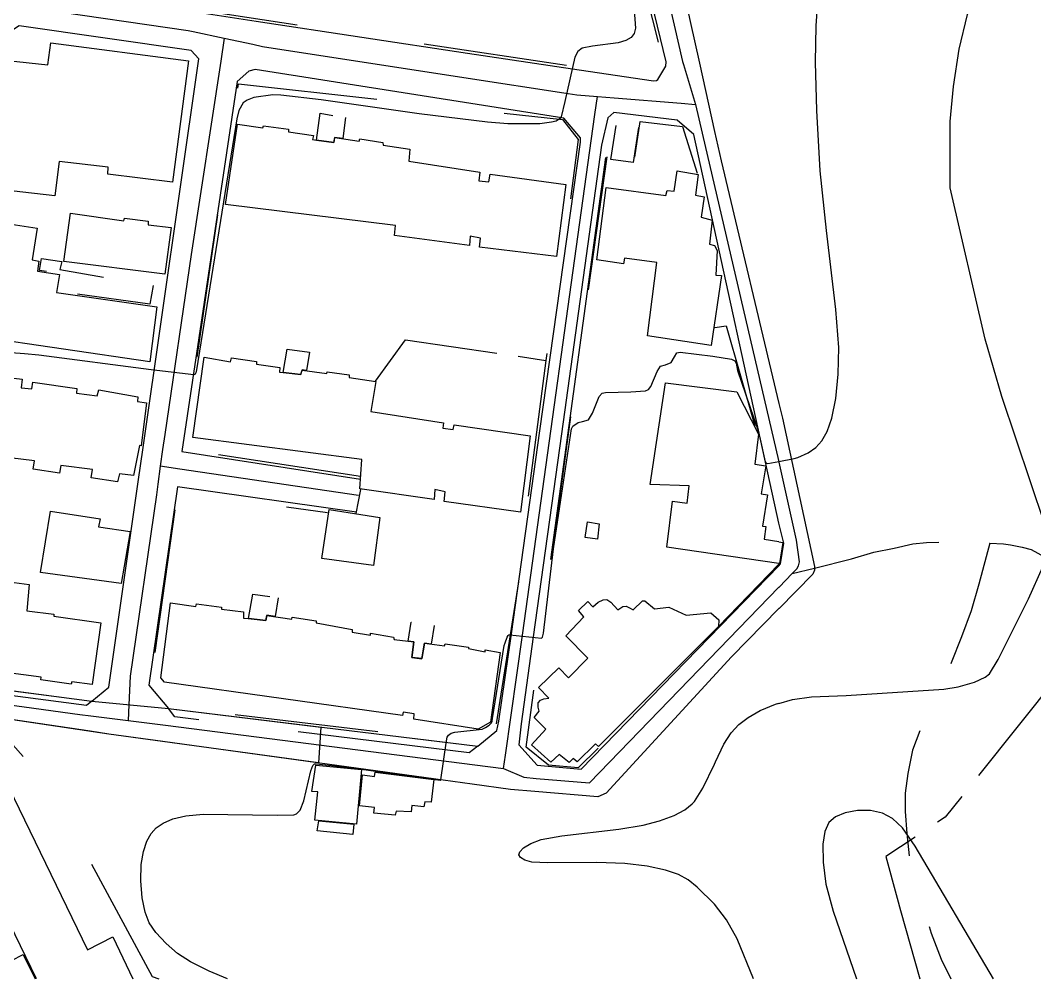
# Model space of a CAD drawing. Header units: millimetres. Extents: x 198785 to 203305, y 542885 to 545889.
# Drawn here: x 199848.6 to 200051, y 542885.3 to 543076.6 of the extents above; entities that cross this region are included whole.
import ezdxf

# ---------------------------------------------------------------- set-up
doc = ezdxf.new("R2010")
doc.units = ezdxf.units.MM
for name, pattern in [('FENCE_25K', [54.3, 28.7, -9.2, -16.4]), ('HIDDEN_BULD_25K', [28.8, 18.4, -10.4]), ('HIDDEN_EMD_25K', [50.97, 33.12, -5.36, 7.13, -5.36]), ('HIDDEN_IN_25K', [56.5, 36.5, -20]), ('HIDDEN_SORO_25K', [40.1, 25.4, -14.7])]:
    doc.linetypes.add(name, pattern=pattern)
for name, color, linetype in [('A0013117', 253, 'Continuous'), ('A0023119', 253, 'Continuous'), ('A0023217', 253, 'Continuous'), ('A0033324', 253, 'Continuous'), ('A0053326', 253, 'Continuous'), ('B0014111', 253, 'Continuous'), ('B0014112', 253, 'Continuous'), ('B0014113', 253, 'Continuous'), ('B0014115', 253, 'Continuous'), ('B0014116', 253, 'Continuous'), ('B0024120', 253, 'Continuous'), ('F0017111', 253, 'Continuous'), ('F0017114', 253, 'Continuous'), ('F0047224', 253, 'Continuous'), ('G0018117', 253, 'Continuous')]:
    doc.layers.add(name, color=color, linetype=linetype)

msp = doc.modelspace()

# ---------------------------------------------------------------- linework, layer by layer
at = {"layer": 'A0013117'}
for points in [[(199974.8, 543111.36), (199982.31, 543076.38), (199984.14, 543068.08), (199987.16, 543054.41), (199988.45, 543048.57), (200000, 543000.12)], [(199883.6, 543078.32), (199895.65, 543076.49), (199937.88, 543070.05), (199958.83, 543066.95), (199967.3, 543065.69), (199974.95, 543064.56), (199975.54, 543064.61), (199975.83, 543064.79), (199977.44, 543067.51), (199977.51, 543068.37), (199972.37, 543089.49)], [(199848.39, 543075.52), (199843.99, 543072.69), (199839.92, 543040.56), (199839.13, 543034.38), (199836.88, 543016.56), (199835.37, 543004.72), (199828.2, 542948.16), (199831.12, 542944.89), (199862.85, 542940.72), (199866.27, 542943.52), (199872.15, 542984.51), (199873.13, 542991.38), (199884.26, 543068.96), (199882.68, 543070.59), (199848.39, 543075.52)], [(199915.67, 542978.44), (199880.01, 542983.53), (199874.26, 542943.89), (199878.18, 542939.26), (199939.88, 542931.7), (199943.72, 542934.86), (199944.07, 542936.75), (199946.62, 542954.18), (199952.26, 542994.66), (199960.37, 543052.34), (199960.38, 543053.15), (199957.1, 543057.13), (199895.45, 543066.83), (199894.23, 543066.47), (199891.89, 543064.44), (199880.83, 542990.54), (199916.47, 542985.06)], [(200000, 542976.25), (199982.99, 543053.85), (199979.68, 543056.69), (199967.02, 543058.22), (199965.87, 543057.19), (199964.59, 543051.69), (199956.62, 542994.06), (199950.97, 542953.56), (199948.58, 542936.17), (199948.07, 542931.97), (199951.78, 542927.96), (199960.5, 542927.12), (200000, 542967.73)], [(200000, 543000.11), (200000.69, 542997.22), (200007.08, 542967.63), (200007.09, 542967.29), (200007.1, 542966.85), (200006.78, 542966.1), (200000.02, 542959.24), (200000, 542959.22)], [(200000, 542967.73), (200000.32, 542968.12), (200000.96, 542972.28), (200000, 542976.25)], [(200000, 542959.22), (199990.5, 542949.57), (199965.5, 542922.32), (199963.89, 542921.64), (199951.29, 542922.67), (199946.46, 542923.06), (199938.76, 542924.13), (199877.06, 542932.68), (199866.29, 542934.15), (199862.53, 542934.71), (199836.37, 542938.56), (199836.02, 542938.44), (199835.89, 542938.18), (199837.06, 542924.38)], [(200000, 542959.22), (200000, 542959.22)]]:
    msp.add_lwpolyline(points, dxfattribs=at)
at = {"layer": 'A0023119', "linetype": 'HIDDEN_SORO_25K', "flags": 128}
for points in [[(200007.09, 542967.29), (200014.51, 542969.12), (200018.93, 542970.46), (200023, 542971.29), (200026.72, 542972.11), (200029.45, 542972.42), (200034.21, 542972.46), (200035.68, 542972.47), (200038.72, 542972.47), (200041.23, 542972.38), (200042.01, 542972.3), (200042.07, 542972.29)], [(200042.07, 542972.29), (200039.87, 542964.1), (200038.35, 542958.78), (200036.41, 542953.53), (200034.38, 542948.34), (200031.57, 542942.79), (200028.93, 542936.81), (200026.64, 542930.92), (200025.69, 542926.29), (200025.22, 542922.35), (200025.17, 542918.66), (200025.52, 542914.33), (200026.09, 542908.92), (200027.52, 542903.77), (200028.91, 542899.35), (200030.35, 542894.37), (200032.39, 542889.18), (200034.32, 542885.31)], [(200042.07, 542972.29), (200044.82, 542972.13), (200046.21, 542971.91), (200048.55, 542971.48), (200050.32, 542971), (200052.97, 542969.53), (200059.12, 542964.08), (200065.32, 542954.78), (200072.69, 542943.56), (200078.33, 542934), (200084.18, 542926.03), (200090.38, 542919.07), (200095.92, 542913.31), (200101.04, 542908.38), (200106.84, 542904.61), (200112, 542902.63), (200114.25, 542902.11), (200116.2, 542901.46), (200119.27, 542900.38), (200121.96, 542898.56), (200126.6, 542894.89), (200135.4, 542891.72)], [(200002.67, 542966.21), (200007.09, 542967.29)]]:
    msp.add_lwpolyline(points, dxfattribs=at)
at = {"layer": 'A0023217'}
for points in [[(199975.13, 543093.13), (199979.11, 543075.68), (199980.78, 543068.44), (199980.96, 543067.81), (199983.33, 543059.85)], [(199842.96, 543079.37), (199848.74, 543079.37), (199849.15, 543079.37), (199852.8, 543078.86), (199882.1, 543074.61), (199883.13, 543074.39), (199889.32, 543073.07)], [(199889.32, 543073.07), (199888.61, 543068.47), (199882.68, 543029.86), (199877.42, 542993.93), (199877.01, 542990.96), (199876.55, 542987.61)], [(199889.32, 543073.07), (199894.99, 543071.86), (199896.97, 543071.44), (199937.15, 543065.22), (199957.97, 543062.05), (199959.66, 543061.79), (199963.78, 543061.45)], [(199945.02, 542927.28), (199945.4, 542929.96), (199948.8, 542953.87), (199963.28, 543057.81), (199963.78, 543061.45)], [(199963.78, 543061.45), (199967.13, 543061.18), (199980.46, 543060.08), (199983.33, 543059.85)], [(199983.33, 543059.85), (199984.68, 543054.08), (200000, 542988.52)], [(199876.55, 542987.61), (199876.06, 542984.02), (199875.77, 542981.88), (199870.55, 542945.68), (199870.29, 542940.01), (199870.14, 542936.85)], [(199916.07, 542981.75), (199880.42, 542987.03), (199876.55, 542987.61)], [(200000, 542963.47), (200000.02, 542963.5), (200002.67, 542966.21), (200003.55, 542967.11), (200003.93, 542967.7), (200004.12, 542968.52), (200003.49, 542972.85), (200000.02, 542988.42), (200000, 542988.52)], [(199945.02, 542927.28), (199949.12, 542925.51), (199951.53, 542925.3), (199962.2, 542924.38), (200000, 542963.48)], [(199827.46, 542942.42), (199833.38, 542941.72), (199837.06, 542941.28), (199838.18, 542941.13), (199860.5, 542938.02), (199862.69, 542937.76), (199870.14, 542936.85)], [(199870.14, 542936.85), (199877.61, 542935.9), (199939.33, 542928.01), (199945.02, 542927.28)]]:
    msp.add_lwpolyline(points, dxfattribs=at)
at = {"layer": 'A0033324', "linetype": 'HIDDEN_IN_25K', "flags": 128}
for points in [[(199862.85, 542940.72), (199861.8, 542939.85), (199830.62, 542943.95), (199827.15, 542947.84), (199835.61, 543014.5), (199836.71, 543015.21), (199828.2, 542948.16), (199831.12, 542944.89), (199862.85, 542940.72)], [(199939.88, 542931.7), (199938.17, 542930.4), (199879.42, 542937.6), (199878.18, 542939.26), (199939.88, 542931.7)]]:
    msp.add_lwpolyline(points, dxfattribs=at)
at = {"layer": 'A0053326'}
for points in [[(199686.71, 542885.31), (199707.23, 542895.73), (199720.42, 542897.91), (199757.83, 542916.31), (199759.41, 542917.1), (199761.53, 542919.98), (199763.24, 542920.3), (199796.33, 542936.25), (199816.9, 542946.03), (199819.17, 542948.37), (199820.17, 542950.11), (199822.69, 542970.07), (199823.44, 542977.05), (199827.35, 543002.24), (199835.37, 543004.72), (199828.2, 542948.16), (199831.12, 542944.89), (199862.85, 542940.72)], [(199862.85, 542940.72), (199878.18, 542939.26), (199908.56, 542935.54), (199908.13, 542928.39), (199866.29, 542934.15), (199836.37, 542938.56), (199835.89, 542938.18), (199823.33, 542939.69), (199822.39, 542939.74), (199821.93, 542939.62), (199796.48, 542928.15), (199760.37, 542910.97), (199721.87, 542892.13), (199711.27, 542892.56), (199696.9, 542885.31)]]:
    msp.add_lwpolyline(points, dxfattribs=at)
at = {"layer": 'B0014111'}
for points in [[(199875.87, 543019.45), (199874.43, 543008.48), (199839.93, 543013.5), (199840.74, 543018.62), (199838.4, 543019.03), (199840.7, 543032.19), (199839.89, 543032.34), (199840.66, 543036.85), (199851.95, 543035.12), (199850.97, 543028.81), (199852.33, 543028.56), (199852.03, 543026.57), (199856.41, 543025.91), (199855.86, 543022.28), (199875.87, 543019.45)], [(199920.36, 542977.37), (199919.1, 542967.83), (199908.78, 542969.22), (199910.25, 542978.98), (199920.36, 542977.37)], [(199851.84, 542885.31), (199835.77, 542918.38), (199846.35, 542923.48), (199862.02, 542891.07), (199867.05, 542893.66), (199871.08, 542885.31)]]:
    msp.add_lwpolyline(points, dxfattribs=at)
at = {"layer": 'B0014112'}
for points in [[(199870.52, 542974.6), (199868.76, 542964.21), (199852.62, 542966.39), (199854.65, 542978.63), (199864.53, 542977.1), (199864.21, 542975.49), (199870.52, 542974.6)], [(199916.69, 542927.09), (199915.68, 542916.14), (199907.37, 542916.93), (199908, 542922.62), (199906.8, 542922.69), (199907.59, 542927.95), (199916.69, 542927.09)], [(199919.4, 542926.55), (199931.11, 542925.05), (199930.6, 542920.58), (199929.33, 542920.63), (199929.11, 542919.63), (199926.72, 542919.91), (199926.62, 542918.61), (199923.62, 542918.76), (199923.4, 542917.96), (199919.13, 542918.38), (199919.29, 542919.49), (199916.31, 542919.82), (199916.91, 542926), (199919.3, 542925.7), (199919.4, 542926.55)]]:
    msp.add_lwpolyline(points, dxfattribs=at)
at = {"layer": 'B0014113'}
for points in [[(199882.2, 543068.58), (199879, 543044.32), (199866.05, 543045.92), (199866.13, 543047.35), (199856.38, 543048.43), (199855.47, 543041.57), (199842.63, 543043.08), (199846.08, 543068.63), (199854.1, 543067.72), (199854.69, 543072.14), (199882.2, 543068.58)], [(199858.62, 543038.12), (199869.24, 543036.6), (199869.4, 543037.17), (199874.13, 543036.54), (199874.15, 543035.83), (199878.69, 543035.27), (199877.45, 543025.96), (199857.29, 543028.5), (199858.62, 543038.12)], [(199840.48, 543005.97), (199848.99, 543004.97), (199848.75, 543003.29)], [(199848.75, 543003.29), (199850.93, 543003.06), (199851.1, 543004.39), (199859.87, 543003.16), (199859.81, 543002.23), (199863.98, 543001.7), (199864.26, 543002.87), (199872.07, 543001.5), (199871.97, 543000.57), (199873.8, 543000.28), (199872.75, 542991.72), (199872.38, 542991.75), (199871.18, 542985.74), (199868.39, 542986.09), (199868.02, 542984.49), (199862.73, 542985.32), (199863.02, 542986.98), (199856.69, 542987.77), (199856.43, 542986.23), (199851.2, 542987.05), (199851.47, 542988.69), (199844.24, 542989.59)], [(199864.65, 542956.34), (199862.98, 542944.07), (199858.86, 542944.59), (199858.74, 542944.13), (199852.73, 542944.97), (199852.8, 542945.49), (199843.15, 542946.74), (199842.99, 542946.19), (199835.9, 542947.08), (199835.94, 542947.43), (199831.82, 542947.96), (199833.64, 542961.49), (199832.35, 542961.66), (199834.91, 542978.03), (199847.07, 542976.27), (199845.38, 542964.66), (199850.4, 542964), (199849.89, 542958.72), (199855.32, 542958.1), (199855.33, 542957.67), (199864.65, 542956.34)]]:
    msp.add_lwpolyline(points, dxfattribs=at)
at = {"layer": 'B0014115'}
for points in [[(199891.96, 543055.92), (199897.04, 543055.15), (199897.11, 543055.58), (199902.16, 543054.89), (199902.16, 543054.39), (199907.12, 543053.67), (199906.9, 543052.81), (199907.71, 543052.7), (199911.18, 543052.22), (199911.36, 543053.24), (199916.26, 543052.53), (199916.34, 543053), (199920.97, 543052.26), (199921, 543051.73), (199926.35, 543050.88), (199926.14, 543048.52), (199940.28, 543046.31), (199940.08, 543044.61), (199942.08, 543044.39), (199942.34, 543045.9), (199957.5, 543043.83), (199955.64, 543029.46), (199940.27, 543031.34), (199940.43, 543033.17), (199938.36, 543033.57), (199938.23, 543031.66), (199923.27, 543033.67), (199923.46, 543035.65), (199889.57, 543039.86), (199891.96, 543055.92)], [(199983.88, 543045.88), (199983.33, 543041.76), (199985.06, 543041.41), (199984.51, 543037.35), (199986.7, 543036.71), (199986.16, 543031.97), (199987.14, 543031.66), (199987.66, 543030.69), (199987.42, 543025.75), (199988.55, 543025.72), (199986.5, 543011.7), (199973.76, 543013.63), (199975.62, 543028.27), (199969.2, 543029.15), (199969.01, 543028.04), (199963.63, 543028.79), (199965.5, 543043.28), (199977.46, 543041.67), (199977.69, 543042.65), (199979.07, 543042.51), (199979.67, 543046.59), (199983.88, 543045.88)], [(199885.33, 543009.36), (199890.53, 543008.46), (199890.76, 543009.25), (199895.71, 543008.51), (199895.73, 543007.99), (199900.42, 543007.32), (199900.34, 543006.42), (199901.04, 543006.34), (199904.56, 543005.93), (199904.84, 543006.8), (199909.76, 543006.1), (199909.85, 543006.48), (199914.25, 543005.87), (199914.26, 543005.36), (199919.57, 543004.53), (199918.54, 542998.55), (199933.04, 542996.29), (199932.93, 542995.21), (199934.99, 542994.94), (199935.21, 542995.89), (199950.34, 542993.7), (199948.41, 542978.42), (199933.22, 542980.57), (199933.41, 542982.52), (199931.31, 542982.99), (199931.21, 542981), (199916.34, 542983.13), (199916.74, 542988.93), (199883.06, 542993.34), (199885.33, 543009.36)], [(200000, 542968.19), (199977.63, 542971.47), (199978.78, 542980.66), (199981.66, 542980.26), (199982.08, 542983.73), (199974.27, 542983.96), (199977.35, 543004.24), (199991.6, 543002.48), (199995.94, 542994.05), (199995.22, 542988.03), (199997.37, 542987.68), (199996.43, 542982.13), (199997.72, 542981.89), (199996.74, 542975.62), (199997.37, 542975.6), (199997.08, 542973.05), (200000, 542972.56)], [(200000, 542972.55), (200000, 542972.55), (200000.78, 542972.42), (200000.11, 542968.17), (200000, 542968.18)], [(199966.48, 542960.49), (199967.87, 542958.95), (199968.85, 542959.61), (199969.51, 542959.66), (199970.21, 542959.32), (199970.9, 542958.97), (199972.77, 542960.76), (199973.25, 542960.77), (199975.14, 542959.16), (199978.01, 542959.47), (199981.51, 542957.9), (199986.43, 542958.33), (199987.98, 542956.97), (199987.92, 542955.65), (199964, 542931.64), (199963.41, 542932.19), (199959.73, 542928.58), (199958.93, 542929.26), (199958.13, 542928.5), (199956.16, 542930.06), (199954.47, 542928.52), (199950.59, 542932.01), (199953.46, 542935.15), (199951.12, 542937.43), (199952.17, 542938.7), (199951.92, 542939.54), (199951.98, 542940.37), (199952.43, 542940.9), (199953.05, 542941.16), (199954.11, 542941.32), (199951.99, 542943.47), (199956.05, 542947.36), (199958.03, 542945.35), (199961.85, 542949.27), (199957.45, 542953.73), (199961.09, 542957.57), (199959.97, 542958.8), (199961.84, 542960.58), (199962.83, 542959.56), (199963.93, 542960.45), (199964.89, 542960.95), (199965.68, 542961.01), (199966.48, 542960.49)], [(199878.56, 542960.33), (199883.66, 542959.59), (199883.77, 542960.17), (199888.73, 542959.49), (199888.76, 542959.07), (199893.18, 542958.54), (199893.13, 542957.31), (199894.11, 542957.2), (199897.62, 542956.8), (199897.83, 542957.84), (199902.77, 542957.08), (199902.85, 542957.46), (199907.66, 542956.72), (199907.67, 542956.37), (199914.86, 542954.99), (199914.86, 542954.46), (199918.5, 542953.9), (199918.52, 542954.28), (199923.06, 542953.46), (199923.19, 542953.05), (199927.11, 542952.54), (199926.75, 542949.43), (199928.74, 542949.18), (199929.28, 542952.27), (199933.28, 542951.77), (199933.36, 542952.14), (199938.04, 542951.51), (199938.04, 542951.2), (199941.36, 542950.58), (199941.37, 542950.93), (199944.37, 542950.44), (199942.45, 542936.51), (199939.95, 542935.14), (199927.11, 542937.13), (199927.21, 542938.19), (199924.99, 542938.53), (199924.86, 542937.84), (199877.4, 542944.52), (199876.62, 542945.38), (199878.56, 542960.33)]]:
    msp.add_lwpolyline(points, dxfattribs=at)
at = {"layer": 'B0014116', "linetype": 'HIDDEN_BULD_25K', "flags": 128}
for points in [[(199913.49, 543057.25), (199912.94, 543053.03), (199911.34, 543053.26), (199911.17, 543052.24), (199907.73, 543052.71), (199908.43, 543058.08), (199913.49, 543057.25)], [(199971.98, 543055.27), (199970.91, 543048.25), (199966.47, 543048.88), (199967.54, 543055.89), (199971.98, 543055.27)], [(199875.1, 543023.68), (199874.46, 543019.94), (199856.04, 543022.55), (199856.65, 543026.08), (199852.45, 543026.67), (199852.86, 543029.06), (199856.87, 543028.49), (199856.48, 543026.9), (199875.1, 543023.68)], [(199906.35, 543010.38), (199905.72, 543006.7), (199904.83, 543006.83), (199904.55, 543005.95), (199901.06, 543006.35), (199901.86, 543011.01), (199906.35, 543010.38)], [(199964.12, 542976.1), (199963.82, 542973.07), (199961.3, 542973.37), (199961.77, 542976.5), (199964.12, 542976.1)], [(199900.1, 542961.33), (199899.44, 542957.62), (199897.81, 542957.87), (199897.61, 542956.82), (199894.13, 542957.21), (199895, 542962.1), (199900.1, 542961.33)], [(199931.18, 542955.83), (199930.6, 542952.12), (199929.26, 542952.29), (199928.73, 542949.2), (199926.77, 542949.45), (199927.13, 542952.55), (199925.98, 542952.7), (199926.58, 542956.49), (199931.18, 542955.83)], [(199915.19, 542916.17), (199914.95, 542914.07), (199907.84, 542914.85), (199908.18, 542916.84), (199915.19, 542916.17)], [(199845.65, 542885.31), (199844.43, 542887.76), (199849.15, 542890.14), (199851.57, 542885.31)]]:
    msp.add_lwpolyline(points, dxfattribs=at)
at = {"layer": 'B0024120', "linetype": 'FENCE_25K', "flags": 128}
for points in [[(199945.86, 543149.25), (199961.41, 543117.97), (199968.44, 543102.16), (199976.9, 543068.17), (199975.01, 543064.97), (199886.86, 543078.25), (199856.84, 543082.63)], [(199916.51, 542985.56), (199881.26, 542990.92), (199888.69, 543042.4), (199892.13, 543063.97), (199956.79, 543056.82), (199959.92, 543052.87), (199956.51, 543026.55)], [(199971.27, 543049.33), (199972.32, 543056.43), (199980.75, 543055.45), (199983.7, 543046.12)], [(199954.59, 542969.01), (199959.39, 543004.38), (199965.69, 543049.39)], [(199987.19, 543015.28), (199989.46, 543015.66), (199995.16, 542995.65)], [(199919.49, 543004.57), (199925.45, 543012.88), (199944.46, 543010.11)], [(199947.93, 543009.56), (199953.46, 543008.7)], [(199953.65, 543010.11), (199953.46, 543008.7), (199949.25, 542976.25)], [(199915.61, 542978.16), (199916.57, 542982.98)], [(199948.04, 542964.53), (199943.41, 542935.23), (199939.75, 542932.23), (199878.58, 542939.54), (199874.57, 542943.72), (199880.03, 542982.54), (199909.89, 542978.4)], [(200000, 542968.09), (199987.92, 542955.65)], [(200000.11, 542968.17), (200000, 542968.09), (200000, 542968.09)], [(199963.92, 542931.36), (199959.91, 542927.42), (199953.99, 542927.96), (199949.57, 542931.56), (199953.45, 542960.2)], [(199837.3, 542924.38), (199836.29, 542937.03), (199843.09, 542936.54), (199854.45, 542923.71), (199874.93, 542885.75), (199876.28, 542885.31)]]:
    msp.add_lwpolyline(points, dxfattribs=at)
at = {"layer": 'F0017111'}
for points, elevation in [([(200053.08, 542975.97), (200044.45, 543001.56), (200041.14, 543012.96), (200034.17, 543043.19), (200034.2, 543056.46), (200034.81, 543063.45), (200035.98, 543070.85), (200037.6, 543077.8), (200039.39, 543083.66), (200041.18, 543088.04), (200061.17, 543121.05)], 70), ([(200000, 542988.57), (200003.06, 542989.13), (200003.77, 542989.34), (200005.81, 542990.27), (200007.37, 542991.35), (200008.58, 542992.7), (200009.61, 542994.54), (200010.56, 542997.2), (200011.34, 543001.11), (200011.85, 543005.98), (200011.95, 543011.32), (200011.38, 543018.89), (200009.5, 543034.7), (200008.25, 543046.6), (200007.53, 543058.64), (200007.29, 543068.3), (200007.44, 543075.51), (200007.92, 543082.36)], 60), ([(199889.94, 542885.31), (199886.29, 542886.81), (199882.59, 542888.65), (199879.95, 542890.35), (199877.69, 542892.35), (199875.64, 542894.56), (199874.32, 542896.45), (199873.5, 542898.6), (199872.96, 542901.44), (199872.66, 542904.84), (199872.74, 542908.08), (199873.18, 542910.72), (199873.86, 542912.77), (199874.71, 542914.31), (199875.75, 542915.46), (199877.12, 542916.38), (199879.07, 542917.2), (199881.61, 542917.85), (199885.09, 542918.14), (199899.9, 542917.93), (199903.2, 542918.03), (199903.71, 542918.21), (199904.49, 542918.97), (199905.16, 542920.81), (199906.57, 542926.84), (199906.97, 542927.84), (199907.3, 542928.18), (199907.7, 542928.19), (199911.32, 542927.82), (199917.65, 542926.98), (199930.25, 542925.21), (199932.44, 542924.92), (199932.5, 542924.93), (199932.56, 542925.01), (199933.65, 542932.81), (199933.81, 542933.55), (199934.08, 542933.95), (199934.59, 542934.35), (199935.35, 542934.51), (199940.75, 542935.1), (199941.42, 542935.43), (199942.18, 542935.9), (199942.63, 542936.42), (199942.76, 542936.71), (199942.87, 542937.27), (199945.19, 542951.8), (199945.34, 542952.35), (199945.75, 542953.5), (199945.98, 542953.85), (199946.13, 542953.95), (199946.27, 542953.99), (199952.59, 542953.28), (199952.69, 542953.35), (199952.8, 542953.49), (199953.02, 542954.29), (199955.01, 542971.11), (199958.58, 542995.1), (199958.88, 542995.6), (199959.92, 542996.33), (199960.82, 542996.53), (199961.98, 542996.91), (199962.81, 542998.24), (199964.14, 543001.51), (199964.74, 543002.17), (199965.36, 543002.34), (199970.42, 543002.5), (199973.37, 543002.65), (199974, 543002.95), (199974.41, 543003.54), (199975.7, 543006.56), (199976.35, 543007.57), (199977.34, 543007.86), (199978.52, 543008.31), (199979.15, 543009.43), (199979.61, 543010.27), (199980.26, 543010.37), (199986.78, 543009.62), (199990.53, 543008.99), (199991.17, 543008.67), (199991.43, 543008.16), (199991.7, 543006.75), (199995.82, 542994.85), (199996.14, 542993.64), (199997.27, 542988.47), (199997.41, 542988.3), (199997.54, 542988.25), (199997.8, 542988.18), (200000, 542988.58)], 60), ([(200000, 542940.28), (200002.71, 542941.05), (200006.49, 542941.59), (200013.39, 542941.85), (200032.89, 542943.13), (200035.79, 542943.57), (200039.01, 542944.51), (200041.18, 542945.49), (200042, 542946.18), (200043.73, 542949.02), (200049.78, 542961.13), (200052.65, 542967.55)], 70), ([(199994.92, 542885.31), (199991.65, 542893.26), (199989.53, 542897.06), (199987.13, 542900.16), (199983.69, 542903.59), (199981.89, 542905.04), (199979.93, 542906.11), (199977.34, 542906.99), (199973.69, 542907.78), (199969.22, 542908.33), (199963.63, 542908.54), (199953.87, 542908.45), (199950.69, 542908.6), (199949.3, 542909), (199948.44, 542909.53), (199948.1, 542910.06), (199948.26, 542910.67), (199949, 542911.41), (199950.48, 542912.29), (199952.57, 542913.08), (199956.69, 542913.83), (199968.02, 542915.17), (199972.91, 542915.94), (199976.19, 542916.83), (199979.06, 542917.91), (199981.22, 542919.03), (199982.7, 542920.19), (199983.14, 542920.7), (199984.83, 542923.34), (199987.13, 542928.12), (199987.31, 542928.6), (199988.97, 542932.1), (199990.48, 542934.4), (199992, 542936.07), (199993.84, 542937.48), (199996.26, 542938.83), (199999.32, 542940.09), (200000, 542940.29)], 70), ([(200042.84, 542885.31), (200027.16, 542911.76), (200024.67, 542915.41), (200022.67, 542917.28), (200020.69, 542918.33), (200018.3, 542918.86), (200015.67, 542918.88), (200013.22, 542918.45), (200011.27, 542917.64), (200009.93, 542916.46), (200009.13, 542914.72), (200008.77, 542912.14), (200008.83, 542908.59), (200009.38, 542904.17), (200010.82, 542898.78), (200015.48, 542885.31)], 80)]:
    msp.add_lwpolyline(points, dxfattribs=dict(at, elevation=elevation))
at = {"layer": 'F0017114', "elevation": 50}
msp.add_lwpolyline([(199971.14, 543078.64), (199971.39, 543075.04), (199971.11, 543073.98), (199970.5, 543073.22), (199969.45, 543072.6), (199967.91, 543072.14), (199962.79, 543071.49), (199960.72, 543071.08), (199959.86, 543070.44), (199959.28, 543069.29), (199957.29, 543060.46), (199956.52, 543057.39), (199956.3, 543057.06), (199955.97, 543056.76), (199955.56, 543056.52), (199954.63, 543056.27), (199952.31, 543056), (199950.92, 543055.94), (199945.92, 543055.96), (199941.87, 543056.28), (199928.2, 543057.99), (199908.62, 543060.77), (199900.62, 543061.69), (199899.02, 543061.74), (199895.22, 543061.21), (199893.9, 543060.72), (199893.07, 543060.14), (199892.25, 543058.65), (199891.84, 543057), (199883.75, 543006.84), (199883.64, 543006.25), (199883.53, 543006.01), (199883.27, 543005.87), (199874.71, 543006.85), (199852.29, 543009.78), (199849.46, 543010.05), (199844.05, 543010.48)], dxfattribs=at)
at = {"layer": 'F0047224'}
msp.add_lwpolyline([(199965.42, 543049.28), (199954.41, 542968.97)], dxfattribs=at)
at = {"layer": 'G0018117', "linetype": 'HIDDEN_EMD_25K', "flags": 128}
msp.add_lwpolyline([(200000, 543400.89), (200024.47, 543379.81), (200037.72, 543368.4), (200043.1, 543363.4), (200042.04, 543344.02), (200041.09, 543326.85), (200040.14, 543309.49), (200036.67, 543238.21), (200036.64, 543232.27), (200050.88, 543199.51), (200058.94, 543184.77), (200079.21, 543166.21), (200087.6, 543158.83), (200100.7, 543117.16), (200102.47, 543110.12), (200107.9, 543089.01), (200116, 543061.59), (200117.32, 543057.11), (200117.97, 543055.43), (200120.68, 543043.32), (200119.07, 543037.33), (200112.59, 543027.88), (200069.75, 542966.06), (200060.51, 542952.52), (200057.32, 542947.85), (200033.16, 542917.53), (200021.32, 542909.72), (200023.56, 542901.39), (200024.23, 542898.94), (200028.09, 542885.31)], dxfattribs=at)

doc.saveas('drawing.dxf')
